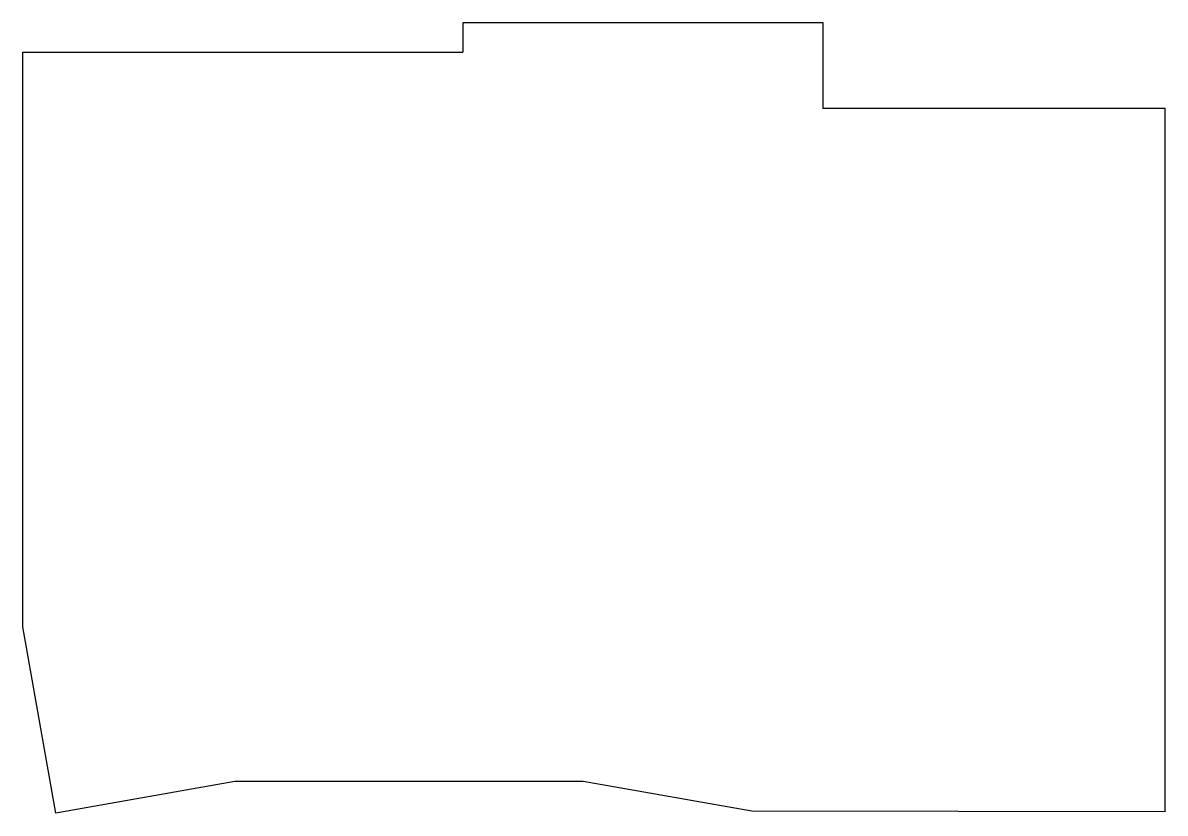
# Model space of a CAD drawing. Extents: x -66 to 61, y -42 to 46.
import ezdxf

# ---------------------------------------------------------------- set-up
doc = ezdxf.new("R2010")
doc.units = 0
doc.layers.get('0').update_dxf_attribs({"color": 253, "linetype": 'CONTINUOUS'})

msp = doc.modelspace()

# ---------------------------------------------------------------- linework, layer by layer
at = {"color": 250}
for p, q in [((22.75, 46.09), (-17.35, 46.09)), ((-17.35, 46.09), (-17.35, 42.83)), ((22.75, 36.57), (22.75, 46.09)), ((-66.31, 42.83), (-17.35, 42.83)), ((-66.31, -21.06), (-66.31, 42.83)), ((60.8, 36.57), (22.75, 36.57)), ((60.8, -41.63), (60.8, 36.57)), ((-62.66, -41.79), (-66.31, -21.06)), ((-42.74, -38.28), (-62.66, -41.79)), ((-3.95, -38.28), (-42.74, -38.28)), ((14.82, -41.59), (-3.95, -38.28)), ((60.8, -41.63), (14.82, -41.59))]:
    msp.add_line(p, q, dxfattribs=at)

doc.saveas('drawing.dxf')
